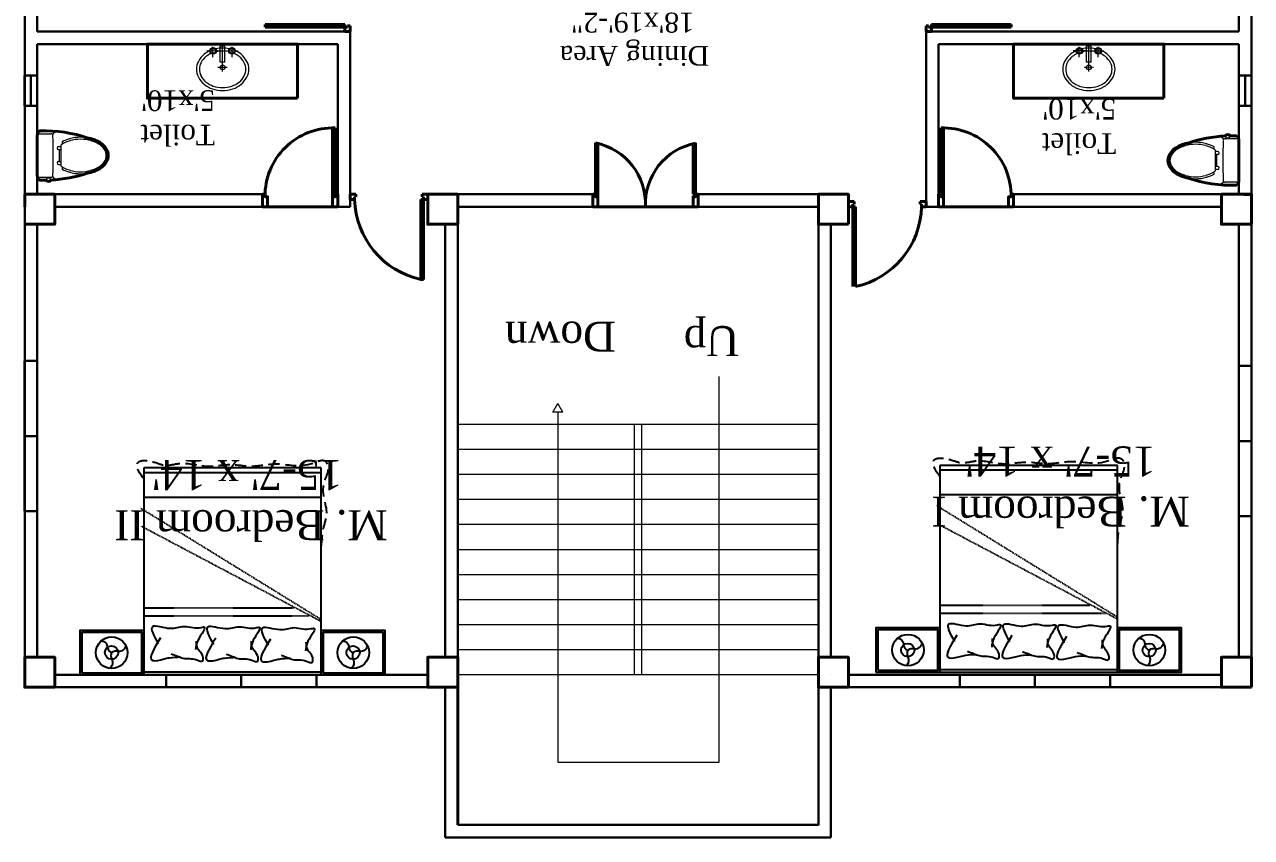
# Model space of a CAD drawing. Header units: inches. Extents: x -79350 to 491628, y -93215 to 155882.
# Drawn here: x 12033.9 to 12524, y 151737.5 to 152062.3 of the extents above; entities that cross this region are included whole.
import ezdxf

# ---------------------------------------------------------------- set-up
doc = ezdxf.new("R2010")
doc.units = ezdxf.units.IN
doc.header["$MEASUREMENT"] = 0
doc.linetypes.add('DASHDOT2', pattern=[0.5, 0.25, -0.125, 0, -0.125])
doc.linetypes.add('DASHED2', pattern=[0.375, 0.25, -0.125])
doc.layers.get('0').update_dxf_attribs({"lineweight": 30})
for name, color, linetype, lineweight in [('Column', 1, 'Continuous', 30), ('Letter', 7, 'Continuous', 20), ('LINE', 7, 'Continuous', 20), ('SANITARY', 42, 'Continuous', 13)]:
    doc.layers.add(name, color=color, linetype=linetype, lineweight=lineweight)
doc.layers.add('Door', color=7, linetype='Continuous', lineweight=40, true_color=0x763422)
doc.layers.add('Window', color=7, linetype='Continuous', lineweight=30, true_color=0x6b99dd)
for name, color, linetype in [('FURHATCH', 57, 'Continuous'), ('FURNITURE', 53, 'Continuous'), ('Stairs', 7, 'Continuous'), ('Wall', 7, 'Continuous')]:
    doc.layers.add(name, color=color, linetype=linetype)
doc.styles.get("Standard").update_dxf_attribs({"font": 'times.ttf', "height": 12})

# ---------------------------------------------------------------- blocks, each defined once
blk = doc.blocks.new('d30')
at = {"layer": 'Door', "ltscale": 0.3}
for p, q in [((37959.6, 7135.13), (37959.6, 7162.63)), ((37960.6, 7135.13), (37960.6, 7162.63)), ((37931.6, 7131.13), (37933.6, 7131.13)), ((37933.6, 7131.13), (37959.6, 7131.13)), ((37959.6, 7131.13), (37961.6, 7131.13))]:
    blk.add_line(p, q, dxfattribs=at)
for points in [[(37931.6, 7131.13), (37931.6, 7136.13), (37932.6, 7136.13), (37932.6, 7135.13), (37933.6, 7135.13), (37933.6, 7131.13)], [(37961.6, 7131.13), (37961.6, 7136.13), (37960.6, 7136.13), (37960.6, 7135.13), (37959.6, 7135.13), (37959.6, 7131.13)]]:
    blk.add_lwpolyline(points, dxfattribs=at)
blk.add_arc((37959.69, 7135.55), 27.09, 88.0728, 180.8948, dxfattribs=at)
blk = doc.blocks.new('A$Cd981bfd4')
at = {"layer": 'Door', "ltscale": 0.3}
for p, q in [((0, 41), (20.56, 41)), ((0, 40), (20.56, 40)), ((20.56, 42), (25.56, 42)), ((20.56, 40), (20.56, 41)), ((25.56, 42), (25.56, 40)), ((25.56, 40), (25.56, 21)), ((25.56, 2), (25.56, 21)), ((0, 2), (21.56, 2)), ((0, 1), (21.56, 1)), ((20.56, 0), (25.56, 0))]:
    blk.add_line(p, q, dxfattribs=at)
for points in [[(25.56, 42), (25.56, 40), (21.56, 40), (21.56, 41), (20.56, 41), (20.56, 42)], [(25.56, 0), (25.56, 2), (21.56, 2), (21.56, 1), (20.56, 1), (20.56, 0)]]:
    blk.add_lwpolyline(points, dxfattribs=at)
for centre, radius, start, end in [((24.32, 45.55), 24.58, 190.6572, 272.9002), ((24.43, -3.89), 24.91, 87.3888, 168.6891)]:
    blk.add_arc(centre, radius, start, end, dxfattribs=at)
blk = doc.blocks.new('yq_bed_01')
at = {"linetype": 'Continuous', "ltscale": 1000}
for p, q in [((2100, 900), (0, 900)), ((0, 900), (0, -900)), ((2100, -900), (2100, 900)), ((0, -900), (2100, -900))]:
    blk.add_line(p, q, dxfattribs=at)
at = {"linetype": 'Continuous'}
for points in [[(0, 1550), (0, 900), (450, 900), (450, 1550)], [(0, -900), (0, -1550), (450, -1550), (450, -900)]]:
    blk.add_lwpolyline(points, close=True, dxfattribs=at)
for centre in [(225, 1225), (225, -1225)]:
    blk.add_circle(centre, 160, dxfattribs=at)
at = {"layer": 'FURHATCH', "linetype": 'Continuous', "ltscale": 1000}
for p, q in [((30, 900), (30, -900)), ((1800, -900), (1800, 900)), ((2050, -900), (2050, 900))]:
    blk.add_line(p, q, dxfattribs=at)
at = {"layer": 'FURHATCH', "linetype": 'DASHED2', "ltscale": 0.5}
for p, q in [((540, -900), (1504, 921)), ((560, -900), (1689, 931)), ((600, 900), (600, -782)), ((680, 900), (680, -625))]:
    blk.add_line(p, q, dxfattribs=at)
at = {"layer": 'FURHATCH', "linetype": 'Continuous'}
for points in [[(20, 1530), (20, 920), (430, 920), (430, 1530)], [(20, -920), (20, -1530), (430, -1530), (430, -920)]]:
    blk.add_lwpolyline(points, close=True, dxfattribs=at)
for points in [[(346, 1329, -0.398826), (280, 1270, 0.069197), (273, 1269, 0.240714), (225, 1227, -0.240714)], [(225, 1227, 0.228099), (158, 1225, -0.317646), (66, 1242)], [(300, 1084, -0.414712), (235, 1160, 0.258086), (225, 1227)], [(225, -1223, 0.228099), (158, -1225, -0.317646), (66, -1208)], [(346, -1121, -0.398826), (280, -1180, 0.069197), (273, -1181, 0.240714), (225, -1223, -0.240714)], [(300, -1366, -0.414712), (235, -1290, 0.258086), (225, -1223)]]:
    blk.add_lwpolyline(points, format="xyb", dxfattribs=at)
for centre in [(225, 1227), (225, -1223)]:
    blk.add_circle(centre, 67.5, dxfattribs=at)
at = {"layer": 'FURHATCH', "linetype": 'DASHED2', "ltscale": 451.947922}
blk.add_open_spline([(1992, 900), (2071, 970), (2189, 999), (2167, 789), (2108, 682), (2173, 491), (2091, 272), (2150, 28), (2100, -200), (2173, -484), (2083, -701), (2209, -948), (2066, -979), (1864, -867), (1699, -991), (1474, -909), (1368, -903), (1308, -900)], degree=3, knots=[0, 0, 0, 0, 140.356688, 240.855445, 374.272085, 514.628774, 800.960617, 1037.309606, 1234.977718, 1501.883052, 1872.056655, 1990.732643, 2052.345442, 2125.407537, 2467.000811, 2608.004871, 2786.638856, 2786.638856, 2786.638856, 2786.638856], dxfattribs=at)
at = {"layer": 'FURHATCH', "linetype": 'Continuous', "ltscale": 1000}
for points, knots in [([(376, 729), (270, 795), (112, 892), (156, 710), (179, 623), (180, 565), (181, 528)], [0, 0, 0, 0, 257.192142, 380.388355, 440.188761, 557.045341, 557.045341, 557.045341, 557.045341]), ([(313, 750), (392, 793), (546, 876), (461, 661), (480, 562), (498, 484), (476, 402), (475, 340), (499, 246), (355, 365), (285, 372), (256, 374)], [0, 0, 0, 0, 197.98522, 383.798459, 461.536852, 537.063609, 629.138715, 719.341985, 744.183766, 895.041347, 1000.692483, 1000.692483, 1000.692483, 1000.692483]), ([(213, 622), (206, 601), (192, 561), (153, 477), (178, 400), (123, 302), (210, 290), (256, 366), (322, 366), (343, 366)], [0, 0, 0, 0, 70.314327, 132.712823, 281.06886, 345.030234, 373.143701, 508.899423, 574.349148, 574.349148, 574.349148, 574.349148]), ([(373, 170), (267, 236), (109, 333), (153, 151), (176, 64), (177, 6), (178, -31)], [0, 0, 0, 0, 257.192142, 380.388355, 440.188761, 557.045341, 557.045341, 557.045341, 557.045341]), ([(309, 191), (389, 234), (543, 317), (458, 102), (477, 3), (495, -75), (472, -157), (472, -219), (496, -313), (352, -194), (282, -187), (253, -185)], [0, 0, 0, 0, 197.98522, 383.798459, 461.536852, 537.063609, 629.138715, 719.341985, 744.183766, 895.041347, 1000.692483, 1000.692483, 1000.692483, 1000.692483]), ([(210, 63), (203, 42), (189, 2), (150, -82), (175, -159), (120, -257), (207, -269), (253, -193), (319, -193), (340, -193)], [0, 0, 0, 0, 70.314327, 132.712823, 281.06886, 345.030234, 373.143701, 508.899423, 574.349148, 574.349148, 574.349148, 574.349148]), ([(363, -385), (257, -319), (99, -222), (143, -405), (166, -492), (167, -549), (168, -587)], [0, 0, 0, 0, 257.192142, 380.388355, 440.188761, 557.045341, 557.045341, 557.045341, 557.045341]), ([(300, -364), (379, -321), (533, -238), (448, -453), (467, -553), (485, -631), (463, -712), (462, -774), (486, -868), (342, -750), (272, -743), (243, -740)], [0, 0, 0, 0, 197.98522, 383.798459, 461.536852, 537.063609, 629.138715, 719.341985, 744.183766, 895.041347, 1000.692483, 1000.692483, 1000.692483, 1000.692483]), ([(200, -493), (193, -514), (179, -553), (140, -637), (165, -714), (110, -812), (197, -824), (243, -749), (309, -749), (330, -749)], [0, 0, 0, 0, 70.314327, 132.712823, 281.06886, 345.030234, 373.143701, 508.899423, 574.349148, 574.349148, 574.349148, 574.349148])]:
    blk.add_open_spline(points, degree=3, knots=knots, dxfattribs=at)
blk = doc.blocks.new('yq_sink_01')
at = {"linetype": 'DASHDOT2'}
for p, q in [((69, 24), (69, 158)), ((131, 97), (26, 97)), ((236, 48), (236, -48)), ((278, 0), (26, 0)), ((131, -97), (26, -97)), ((69, -24), (69, -158))]:
    blk.add_line(p, q, dxfattribs=at)
for p, q in [((183, 24), (20, 24)), ((20, 24), (20, -24)), ((183, 24), (183, -24)), ((183, -24), (20, -24))]:
    blk.add_line(p, q)
for centre, radius in [((69, 95), 33.5), ((69, 95), 23.9), ((236, 1), 23.9), ((69, -95), 33.5), ((69, -95), 23.9)]:
    blk.add_circle(centre, radius)
for centre, radius, start, end in [((255, 91), 176, 62.9478, 117.0522), ((312, 19), 269, 140.9541, 156.021), ((312, 19), 239, 140.9541, 155.6677), ((277, 47), 224, 117.0522, 140.9541), ((277, 47), 195, 117.0522, 140.9541), ((255, 91), 146, 62.9478, 117.0522), ((233, 47), 195, 39.0459, 62.9478), ((233, 47), 224, 39.0459, 62.9478), ((199, 19), 239, 18.571, 39.0459), ((199, 19), 269, 18.571, 39.0459), ((366, 1), 326, 167.8612, 192.4926), ((366, 1), 296, 168.0916, 192.4003), ((145, 1), 296, 0, 18.571), ((145, 1), 296, 341.429, 360), ((145, 1), 326, 360, 18.571), ((145, 1), 326, 341.429, 360), ((312, -17), 239, 204.736, 219.0459), ((199, -17), 239, 320.9541, 341.429), ((199, -17), 269, 320.9541, 341.429), ((312, -17), 269, 204.5507, 219.0459), ((277, -45), 224, 219.0459, 242.9478), ((277, -45), 195, 219.0459, 242.9478), ((255, -88), 176, 242.9478, 297.0522), ((255, -88), 146, 242.9478, 297.0522), ((233, -45), 195, 297.0522, 320.9541), ((233, -45), 224, 297.0522, 320.9541)]:
    blk.add_arc(centre, radius, start, end)
blk = doc.blocks.new('yq_matong_01')
for p, q in [((0, 201), (0, -201)), ((20, 221), (139, 221)), ((252, 138), (252, 114)), ((216, 91), (238, 91)), ((216, 61), (238, 61)), ((223, 61), (223, -61)), ((238, 104), (238, -104)), ((216, -61), (238, -61)), ((216, -91), (238, -91)), ((252, -114), (252, -138)), ((20, -221), (139, -221)), ((97, -221), (97, -226)), ((97, -226), (132, -226)), ((132, -221), (132, -226))]:
    blk.add_line(p, q)
for centre, radius, start, end in [((55, 202), 54.8, 117.322, 181.8992), ((64, -1165), 1417, 71.4068, 91.3856), ((20, 201), 20, 90, 180), ((139, 201), 20, 2.3063, 90), ((217, 161), 83.2, 95.4963, 139.9324), ((-4840, 0), 5003, 357.6937, 2.3063), ((407, -123), 283, 105.2088, 123.2779), ((407, -123), 303, 105.2088, 120.5699), ((439, -242), 427, 74.7912, 105.2088), ((439, -242), 407, 74.7912, 105.2088), ((471, -123), 283, 56.7221, 74.7912), ((471, -123), 303, 56.7221, 74.7912), ((521, -47), 213, 32.2565, 56.7221), ((216, 76), 15, 90, 270), ((357, -47), 193, 123.2779, 128.1384), ((521, -47), 193, 32.2565, 56.7221), ((596, 0), 104, 360, 32.2565), ((596, 0), 124, 360, 32.2565), ((216, -76), 15, 90, 270), ((357, 47), 193, 231.8616, 236.7221), ((407, 123), 283, 236.7221, 254.7912), ((471, 123), 283, 285.2088, 303.2779), ((521, 47), 193, 303.2779, 327.7435), ((521, 47), 213, 303.2779, 327.7435), ((596, 0), 104, 327.7435, 360), ((596, 0), 124, 327.7435, 360), ((51, -204), 51.4, 175.687, 245.0918), ((20, -201), 20, 180, 270), ((157, -247), 63.1, 159.6834, 188.4939), ((72, -247), 63.1, 352.0944, 20.3166), ((64, 1165), 1417, 272.8967, 288.5932), ((139, -201), 20, 270, 357.6937), ((217, -161), 83.2, 220.0676, 264.5037), ((407, 123), 303, 239.4301, 254.7912), ((439, 242), 427, 254.7912, 285.2088), ((439, 242), 407, 254.7912, 285.2088), ((471, 123), 303, 285.2088, 303.2779), ((64, 1165), 1417, 268.6144, 271.2036), ((114, -226), 37, 237.5287, 304.2772)]:
    blk.add_arc(centre, radius, start, end)

msp = doc.modelspace()

# ---------------------------------------------------------------- linework, layer by layer
for p, q in [((12034, 152402.5), (12034, 151802.5)), ((12524, 151802.5), (12524, 152402.5)), ((12519, 152059.5), (12519, 152210.5)), ((12039, 152145.5), (12039, 152059.5)), ((12039, 152059.5), (12161.87, 152059.5)), ((12164, 151989.5), (12164, 152059.5)), ((12519, 152059.5), (12394, 152059.5)), ((12394, 151994.5), (12394, 152059.5)), ((12039, 152054.5), (12039, 151994.5)), ((12039, 152054.5), (12159, 152054.5)), ((12159, 151994.5), (12159, 152054.5)), ((12519, 152054.5), (12399, 152054.5)), ((12399, 151994.5), (12399, 152054.5)), ((12519, 151994.5), (12519, 152054.5)), ((12130, 151994.5), (12046, 151994.5)), ((12159, 151994.5), (12157, 151994.5)), ((12399, 151994.5), (12401, 151994.5)), ((12401, 151994.5), (12399, 151994.5)), ((12428, 151994.5), (12495.67, 151994.5)), ((12512, 151994.5), (12428, 151994.5)), ((12046, 151989.5), (12164, 151989.5)), ((12207, 151989.5), (12207, 151802.5)), ((12351, 151989.5), (12351.12, 151989.5)), ((12351, 151802.5), (12351, 151989.5)), ((12394, 151989.5), (12401, 151989.5)), ((12401, 151989.5), (12399, 151989.5)), ((12427, 151989.5), (12495, 151989.5)), ((12512, 151989.5), (12427, 151989.5)), ((12039, 151982.5), (12039, 151809.5)), ((12202, 151982.5), (12202, 151809.5)), ((12356, 151809.5), (12356, 151982.5)), ((12519, 151809.5), (12519, 151982.5)), ((12034, 151802.5), (12034, 151797.5)), ((12046, 151802.5), (12195, 151802.5)), ((12207, 151797.5), (12207, 151802.5)), ((12351, 151797.5), (12351, 151802.5)), ((12363, 151802.5), (12512, 151802.5)), ((12524, 151802.5), (12524, 151797.5)), ((12039, 151797.5), (12034, 151797.5)), ((12039, 151797.5), (12202, 151797.5)), ((12202, 151797.5), (12202, 151737.5)), ((12351, 151797.5), (12351, 151742.46)), ((12356, 151797.5), (12356, 151737.5)), ((12363, 151797.5), (12519, 151797.5)), ((12519, 151797.5), (12524, 151797.5)), ((12351, 151742.5), (12207, 151742.5)), ((12356, 151737.5), (12202, 151737.5)), ((12207, 151737.5), (12207, 151737.5))]:
    msp.add_line(p, q)
at = {"color": 7, "linetype": 'ByBlock', "lineweight": 40}
msp.add_line((12164, 152059.5), (12164, 152061.5), dxfattribs=at)
at = {"linetype": 'ByBlock'}
for p, q in [((12260.96, 151994.5), (12207, 151994.5)), ((12302.96, 151994.5), (12351, 151994.5)), ((12394, 151994.5), (12394, 151989.5)), ((12260.96, 151989.5), (12207, 151989.5)), ((12302.96, 151989.5), (12351, 151989.5))]:
    msp.add_line(p, q, dxfattribs=at)
at = {"lineweight": 20}
for p, q in [((12311.39, 151767.57), (12311.39, 151921.74)), ((12244.9, 151907.47), (12246.9, 151910.9)), ((12248.94, 151907.47), (12246.9, 151910.9)), ((12248.94, 151907.47), (12244.9, 151907.47)), ((12246.9, 151907.47), (12246.9, 151767.57)), ((12351, 151902.5), (12207, 151902.5)), ((12277.5, 151802.5), (12277.5, 151902.5)), ((12280.5, 151802.5), (12280.5, 151902.5)), ((12351, 151892.5), (12207, 151892.5)), ((12351, 151882.5), (12207, 151882.5)), ((12351, 151872.5), (12207, 151872.5)), ((12351, 151862.5), (12207, 151862.5)), ((12351, 151852.5), (12207, 151852.5)), ((12351, 151842.5), (12207, 151842.5)), ((12351, 151832.5), (12207, 151832.5)), ((12351, 151822.5), (12207, 151822.5)), ((12351, 151812.5), (12207, 151812.5)), ((12351, 151802.5), (12207, 151802.46)), ((12246.9, 151767.57), (12311.39, 151767.57))]:
    msp.add_line(p, q, dxfattribs=at)
at = {"color": 200, "lineweight": 20}
msp.add_line((12246.9, 151910.9), (12246.9, 151910.9), dxfattribs=at)
at = {"layer": 'Column', "lineweight": 40}
for p, q in [((12046, 151986), (12046, 151994.5)), ((12512, 151994.5), (12512, 151986)), ((12524, 151994.46), (12524, 151994.5)), ((12524, 151809.5), (12512, 151809.5)), ((12512, 151809.5), (12512, 151797.5)), ((12524, 151797.5), (12524, 151809.5)), ((12034, 151802.5), (12034, 151797.5)), ((12046, 151797.5), (12046, 151802.5)), ((12195, 151802.5), (12195, 151797.5)), ((12207, 151797.5), (12207, 151802.5)), ((12351, 151802.5), (12351, 151797.5)), ((12363, 151797.5), (12363, 151802.5)), ((12512, 151797.5), (12524, 151797.5))]:
    msp.add_line(p, q, dxfattribs=at)
at = {"layer": 'Column'}
for p, q in [((12207, 151989.21), (12207, 151994.5)), ((12351, 151994.5), (12351, 151989.5)), ((12521, 151994.46), (12524, 151994.46)), ((12034, 151797.5), (12034, 151802.46)), ((12207, 151802.46), (12207, 151797.5)), ((12351, 151797.5), (12351, 151802.46)), ((12524, 151802.46), (12524, 151797.5)), ((12039, 151797.5), (12034, 151797.5)), ((12207, 151797.5), (12202, 151797.5)), ((12524, 151797.5), (12519, 151797.5)), ((12207, 151737.5), (12207, 151737.5))]:
    msp.add_line(p, q, dxfattribs=at)
at = {"layer": 'Column', "color": 7, "lineweight": 40}
for points in [[(12034, 151994.5), (12046, 151994.5), (12046, 151982.5), (12034, 151982.5)], [(12512, 151994.5), (12519, 151994.5)], [(12524, 151982.5), (12512, 151982.5), (12512, 151994.5), (12524, 151994.5), (12524, 151994.46)], [(12363, 151992), (12363, 151982.5)], [(12519, 151982.5), (12512, 151982.5)]]:
    msp.add_lwpolyline(points, dxfattribs=at)
for points in [[(12207, 151982.5), (12195, 151982.5), (12195, 151994.5), (12207, 151994.5)], [(12363, 151982.5), (12351, 151982.5), (12351, 151994.5), (12363, 151994.5)], [(12046, 151797.5), (12034, 151797.5), (12034, 151809.5), (12046, 151809.5)], [(12046, 151797.5), (12034, 151797.5), (12034, 151809.5), (12046, 151809.5)], [(12207, 151797.5), (12195, 151797.5), (12195, 151809.5), (12207, 151809.5)], [(12207, 151797.5), (12195, 151797.5), (12195, 151809.5), (12207, 151809.5)], [(12363, 151797.5), (12351, 151797.5), (12351, 151809.5), (12363, 151809.5)], [(12363, 151797.5), (12351, 151797.5), (12351, 151809.5), (12363, 151809.5)], [(12524, 151797.5), (12512, 151797.5), (12512, 151809.5), (12524, 151809.5)]]:
    msp.add_lwpolyline(points, close=True, dxfattribs=at)
at = {"layer": 'Door', "linetype": 'ByBlock', "lineweight": 40}
for p, q in [((12161.87, 152062.33), (12129.98, 152062.33)), ((12129.98, 152062.33), (12129.98, 152061.27)), ((12129.98, 152061.27), (12161.87, 152061.27)), ((12161.87, 152061.27), (12161.87, 152062.33)), ((12161.87, 152059.5), (12161.87, 152061.27)), ((12161.87, 152061.27), (12162.94, 152061.27)), ((12162.94, 152061.27), (12162.94, 152061.8)), ((12162.94, 152061.8), (12164, 152061.8)), ((12164, 152061.8), (12164, 152059.5)), ((12395.06, 152061.8), (12394, 152061.8)), ((12394, 152061.8), (12394, 152059.5)), ((12395.06, 152061.27), (12395.06, 152061.8)), ((12396.13, 152061.27), (12395.06, 152061.27)), ((12396.13, 152061.27), (12396.13, 152062.33)), ((12396.13, 152062.33), (12428.02, 152062.33)), ((12396.13, 152059.5), (12396.13, 152061.27)), ((12428.02, 152061.27), (12396.13, 152061.27)), ((12428.02, 152062.33), (12428.02, 152061.27)), ((12164, 152059.5), (12161.87, 152059.5)), ((12164, 152059.5), (12161.87, 152059.5)), ((12394, 152059.5), (12396.13, 152059.5)), ((12394, 152059.5), (12396.13, 152059.5)), ((12166.3, 151994.5), (12164, 151994.5)), ((12164, 151994.5), (12164, 151992.37)), ((12165.77, 151992.37), (12165.77, 151993.44)), ((12165.77, 151993.44), (12166.3, 151993.44)), ((12166.3, 151993.44), (12166.3, 151994.5)), ((12192.7, 151993.44), (12192.7, 151994.5)), ((12192.7, 151994.5), (12195, 151994.5)), ((12193.23, 151993.44), (12192.7, 151993.44)), ((12193.23, 151992.37), (12193.23, 151993.44)), ((12195, 151994.5), (12195, 151992.37)), ((12164, 151992.37), (12165.77, 151992.37)), ((12193.23, 151992.37), (12192.17, 151992.37)), ((12192.17, 151992.37), (12192.17, 151960.48)), ((12195, 151992.37), (12193.23, 151992.37)), ((12193.23, 151960.48), (12193.23, 151992.37)), ((12365.3, 151991.63), (12363, 151991.63)), ((12363, 151991.63), (12363, 151989.5)), ((12363, 151989.5), (12364.77, 151989.5)), ((12364.77, 151989.5), (12364.77, 151990.56)), ((12364.77, 151990.56), (12365.3, 151990.56)), ((12364.77, 151989.5), (12365.83, 151989.5)), ((12364.77, 151957.61), (12364.77, 151989.5)), ((12365.3, 151990.56), (12365.3, 151991.63)), ((12365.83, 151989.5), (12365.83, 151957.61)), ((12391.7, 151990.56), (12391.7, 151991.63)), ((12391.7, 151991.63), (12394, 151991.63)), ((12392.23, 151990.56), (12391.7, 151990.56)), ((12392.23, 151989.5), (12392.23, 151990.56)), ((12394, 151989.5), (12392.23, 151989.5)), ((12394, 151991.63), (12394, 151989.5)), ((12192.17, 151960.48), (12193.23, 151960.48)), ((12365.83, 151960.48), (12364.77, 151960.48))]:
    msp.add_line(p, q, dxfattribs=at)
at = {"layer": 'Door'}
for p, q in [((12034, 151989.5), (12034, 151994.5)), ((12207, 151989.5), (12207, 151994.5)), ((12351, 151989.5), (12351, 151994.5)), ((12524, 151994.46), (12521, 151994.46)), ((12207, 151989.5), (12207, 151989.21))]:
    msp.add_line(p, q, dxfattribs=at)
at = {"layer": 'Door', "linetype": 'ByBlock', "lineweight": 40}
for centre, start, end in [((12199.39, 151993.33), 181.625, 257.601), ((12358.61, 151990.45), 282.399, 358.375)]:
    msp.add_arc(centre, 33.63, start, end, dxfattribs=at)
at = {"layer": 'LINE', "linetype": 'ByBlock', "lineweight": 40}
msp.add_line((12524, 151982.5), (12524, 151994.46), dxfattribs=at)
at = {"layer": 'LINE', "lineweight": 40}
msp.add_line((12207, 151742.5), (12207, 151797.5), dxfattribs=at)
at = {"layer": 'SANITARY', "linetype": 'ByBlock', "lineweight": 40}
for points in [[(12143, 152032.85), (12143, 152054.5), (12083, 152054.5), (12083, 152032.85)], [(12489, 152032.85), (12489, 152054.5), (12429, 152054.5), (12429, 152032.85)]]:
    msp.add_lwpolyline(points, close=True, dxfattribs=at)
at = {"layer": 'SANITARY', "lineweight": 40}
for points in [[(12059.3, 152016.99, 0.087396), (12040.17, 152019.88, 0.289473), (12039, 152017.9), (12039, 152002.1, 0.312446), (12040.17, 152000.12, 0.011298), (12042.69, 152000.11, 0.022445), (12042.71, 151999.89, 0.29977), (12044.31, 151999.92, 0.02582), (12044.33, 152000.17, 0.068596), (12059.3, 152003.01, 0.021224), (12060.69, 152003.33, 0.079005), (12064.11, 152004.87, 0.107159), (12066.59, 152007.4, 0.141682), (12067.35, 152010, 0.141682), (12066.59, 152012.6, 0.107159), (12064.11, 152015.13, 0.079005), (12060.69, 152016.67, 0.021224)], [(12498.7, 152001.01, 0.087396), (12517.83, 151998.12, 0.289473), (12519, 152000.1), (12519, 152015.9, 0.312446), (12517.83, 152017.88, 0.011298), (12515.31, 152017.89, 0.022445), (12515.29, 152018.11, 0.29977), (12513.69, 152018.08, 0.02582), (12513.67, 152017.83, 0.068596), (12498.7, 152014.99, 0.021224), (12497.31, 152014.67, 0.079005), (12493.89, 152013.13, 0.107159), (12491.41, 152010.6, 0.141682), (12490.65, 152008, 0.141682), (12491.41, 152005.4, 0.107159), (12493.89, 152002.87, 0.079005), (12497.31, 152001.33, 0.021224)]]:
    msp.add_lwpolyline(points, format="xyb", close=True, dxfattribs=at)
at = {"layer": 'Wall'}
for p, q in [((12046, 151994.5), (12039, 151994.5)), ((12512, 151994.5), (12519, 151994.5)), ((12284.92, 151989.5), (12279, 151989.5)), ((12356.12, 151802.5), (12356.12, 151802.46)), ((12356, 151742.46), (12356, 151737.5)), ((12202, 151737.5), (12202, 151737.5)), ((12202, 151737.5), (12207, 151737.5)), ((12356, 151737.5), (12351, 151737.5))]:
    msp.add_line(p, q, dxfattribs=at)
at = {"layer": 'Wall', "color": 1, "lineweight": 40}
for p, q in [((12351, 151989.5), (12351, 151994.5)), ((12519, 151994.5), (12524, 151994.5)), ((12524, 151994.5), (12524, 151994.46))]:
    msp.add_line(p, q, dxfattribs=at)
at = {"layer": 'Window'}
for p, q in [((12033.92, 152029.91), (12033.92, 152041.91)), ((12033.92, 152041.91), (12038.92, 152041.91)), ((12033.92, 152029.91), (12033.92, 152041.91)), ((12033.92, 152029.91), (12033.92, 152041.91)), ((12033.92, 152029.91), (12033.92, 152041.91)), ((12036.42, 152029.91), (12036.42, 152041.91)), ((12038.92, 152041.91), (12038.92, 152029.91)), ((12038.92, 152029.91), (12038.92, 152041.91)), ((12519, 152041.91), (12524, 152041.91)), ((12519, 152029.91), (12519, 152041.91)), ((12521.5, 152029.91), (12521.5, 152041.91)), ((12524, 152029.91), (12524, 152041.91)), ((12038.92, 152029.91), (12033.92, 152029.91)), ((12524, 152029.91), (12519, 152029.91)), ((12033.92, 151867.91), (12033.92, 151927.91)), ((12033.92, 151927.91), (12038.92, 151927.91)), ((12038.92, 151927.91), (12038.92, 151867.91)), ((12519, 151865.91), (12519, 151925.91)), ((12519, 151925.91), (12524, 151925.91)), ((12524, 151925.91), (12524, 151865.91)), ((12033.92, 151897.91), (12038.92, 151897.91)), ((12519, 151895.91), (12524, 151895.91)), ((12038.92, 151867.91), (12033.92, 151867.91)), ((12524, 151865.91), (12519, 151865.91)), ((12090.5, 151797.5), (12090.5, 151802.5)), ((12090.5, 151802.5), (12150.5, 151802.5)), ((12120.5, 151797.5), (12120.5, 151802.5)), ((12150.5, 151802.5), (12150.5, 151797.5)), ((12407.5, 151797.5), (12407.5, 151802.5)), ((12407.5, 151802.5), (12467.5, 151802.5)), ((12437.5, 151797.5), (12437.5, 151802.5)), ((12467.5, 151802.5), (12467.5, 151797.5)), ((12150.5, 151797.5), (12090.5, 151797.5)), ((12467.5, 151797.5), (12407.5, 151797.5))]:
    msp.add_line(p, q, dxfattribs=at)

# ---------------------------------------------------------------- block references
at = {"layer": 'FURNITURE', "color": 116, "linetype": 'ByBlock', "lineweight": 40, "true_color": 0x136734, "xscale": 0.03937007874015748, "yscale": 0.03937007874015748, "zscale": 0.03937007874015748, "rotation": 90.00000000000588}
msp.add_blockref('yq_bed_01', (12435, 151803.5), dxfattribs=at)
at = {"layer": 'FURNITURE', "linetype": 'ByBlock', "lineweight": 40, "xscale": 0.03937007874015748, "yscale": 0.03937007874015748, "zscale": 0.03937007874015748, "rotation": 90.00000000000588}
msp.add_blockref('yq_bed_01', (12116.99, 151802.5), dxfattribs=at)
at = {"layer": 'SANITARY', "linetype": 'ByBlock', "lineweight": 40, "xscale": 0.03937007874015748, "yscale": 0.03937007874015748, "zscale": 0.03937007874015748, "rotation": 270.000000000015}
for p in [(12113, 152054.5), (12459, 152054.5)]:
    msp.add_blockref('yq_sink_01', p, dxfattribs=at)
at = {"layer": 'SANITARY', "lineweight": 40, "xscale": 0.03937007874015748, "yscale": 0.03937007874015748, "zscale": 0.03937007874015748}
msp.add_blockref('yq_matong_01', (12039, 152010), dxfattribs=at)
at = {"layer": 'SANITARY', "lineweight": 40, "xscale": 0.03937007874015748, "yscale": 0.03937007874015748, "zscale": 0.03937007874015748, "rotation": 180}
msp.add_blockref('yq_matong_01', (12519, 152008), dxfattribs=at)
at = {"layer": 'Wall', "color": 7}
msp.add_blockref('d30', (-25802.6, 144858.37), dxfattribs=at)
at = {"layer": 'Wall', "color": 7, "xscale": -1}
msp.add_blockref('d30', (50360.6, 144858.37), dxfattribs=at)
at = {"layer": 'Wall', "rotation": 270}
msp.add_blockref('A$Cd981bfd4', (12260.96, 152015.06), dxfattribs=at)

# ---------------------------------------------------------------- texts
at = {"layer": 'Letter', "attachment_point": 1, "rotation": 180}
for s, width, gutter_width, heights, insert, char_height in [('Dining Area ^J  18\'x19\'-2"', 95.1702, 39.74, [31.53], (12307.42, 152045.85), 7.9471), ("Toilet^J5'x10'", 97.678, 41.31, [0], (12110, 152014), 8.2616), ("Toilet^J5'x10'", 97.678, 41.31, [0], (12470, 152010.61), 8.2616), ("M. Bedroom I^J   15-7' x 14'", 143.7063, 60, [47.61], (12499.38, 151861.71), 12), ("M. Bedroom II^J    15-7' x 14'", 143.7063, 60, [47.61], (12179, 151856.28), 12)]:
    msp.add_mtext_dynamic_manual_height_columns(s, width=width, gutter_width=gutter_width, heights=heights, dxfattribs=dict(at, insert=insert, char_height=char_height))
at = {"layer": 'Stairs', "char_height": 12, "attachment_point": 1, "rotation": 180}
for s, width, insert in [('Down', 86.0171, (12270.12, 151931.6)), ('Up', 69.7229, (12319.36, 151929.82))]:
    msp.add_mtext_dynamic_manual_height_columns(s, width=width, gutter_width=60, heights=[0], dxfattribs=dict(at, insert=insert))

doc.saveas('drawing.dxf')
